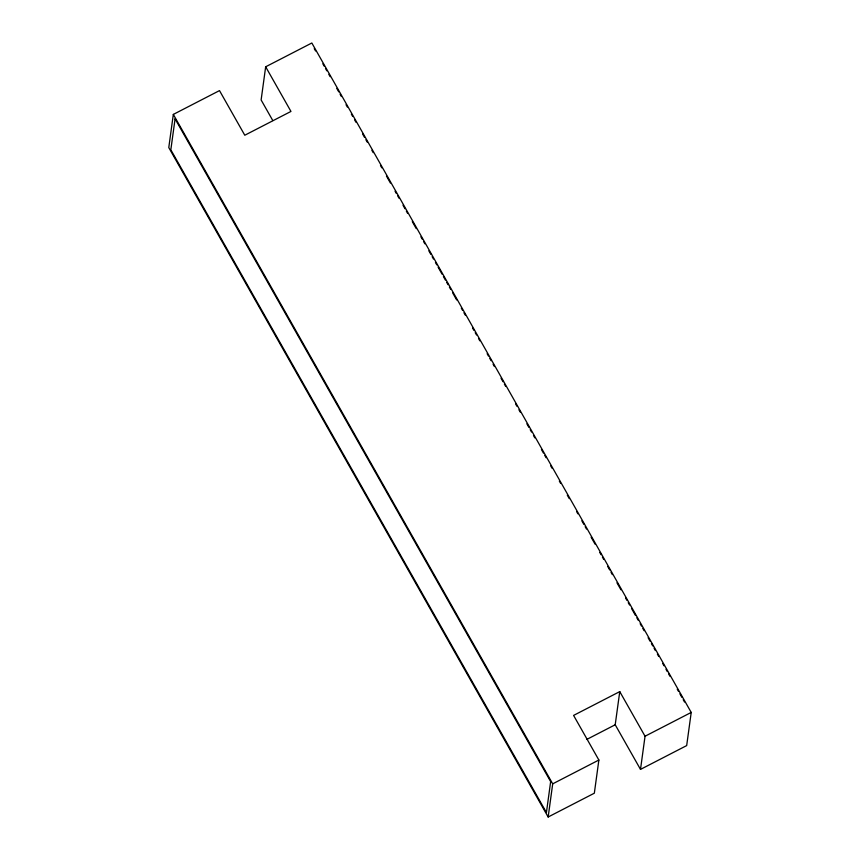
<?xml version="1.0" encoding="UTF-8"?>
<svg xmlns="http://www.w3.org/2000/svg" width="860" height="860" viewBox="0 0 860 860"><rect width="100%" height="100%" fill="white"/><g stroke="black" fill="none" stroke-linecap="round" stroke-linejoin="round"><path stroke-width="1.29" d="M265.665 66.8L290.959 111.434L244.788 135.235L219.494 90.601L173.322 114.412L168.786 147.565L548.164 817L594.335 793.199L598.872 760.036L573.588 715.413L619.759 691.612L645.043 736.235L640.507 769.399L686.678 745.588L691.214 712.435L311.836 43L265.665 66.8L261.128 99.964L272.792 120.561M548.164 817L552.7 783.847L173.322 114.412M640.507 769.399L615.212 724.765L619.759 691.612M586.799 739.417L615.212 724.765M552.7 783.847L598.872 760.036M645.043 736.235L691.214 712.435M314.244 48.622L315.566 50.955M322.855 63.812L324.177 66.155M325.51 68.488L326.832 70.832M328.821 74.336L330.143 76.669M336.765 88.365L338.754 91.869M340.076 94.202L341.398 96.546M346.042 104.727L347.365 107.059M351.342 114.079L352.664 116.412M354.653 119.916L355.975 122.26M362.598 133.945L364.586 137.45M365.909 139.793L367.241 142.126M371.875 150.306L373.197 152.65M380.486 165.507L381.808 167.84M386.452 176.031L390.418 183.04M395.062 191.221L396.385 193.554M397.707 195.897L399.029 198.23M403.007 205.25L404.995 208.754M406.318 211.087L407.64 213.43M412.284 221.611L416.251 228.62M420.895 236.801L422.217 239.144M423.539 241.477L424.872 243.821M428.839 250.83L430.828 254.334M432.15 256.678L433.483 259.01M435.461 262.526L436.794 264.858M438.116 267.191L442.094 274.211M443.416 276.544L445.405 280.059M446.727 282.392L448.049 284.724M449.371 287.068L450.704 289.401M452.693 292.916L456.66 299.925M461.304 308.106L462.626 310.438M463.948 312.782L465.271 315.115M472.559 327.972L473.881 330.315M475.214 332.648L476.537 334.991M478.525 338.496L479.848 340.829M487.136 353.696L488.458 356.029M489.781 358.362L491.103 360.706M493.092 364.21L494.425 366.553M501.047 378.239L503.035 381.743M504.358 384.087L505.68 386.419M515.613 403.953L516.946 406.285M518.935 409.801L520.257 412.133M526.879 423.819L528.868 427.334M530.19 429.667L531.512 432M533.501 435.515L534.823 437.847M541.456 449.533L543.434 453.048M544.767 455.381L546.089 457.724M550.722 465.905L552.055 468.238M559.333 481.095L560.666 483.438M567.288 495.123L569.277 498.628M576.555 511.485L577.888 513.828M581.854 520.837L583.843 524.342M585.166 526.685L586.499 529.018M591.132 537.199L595.109 544.219M599.742 552.399L601.065 554.732M602.398 557.076L603.72 559.409M607.697 566.417L609.675 569.933M611.009 572.265L612.331 574.609M616.964 582.79L620.942 589.799M625.575 597.979L626.908 600.323M628.23 602.656L629.552 604.999M631.541 608.504L635.518 615.513M636.841 617.856L638.163 620.189M640.152 623.693L641.474 626.037M642.796 628.37L644.129 630.713M648.096 637.722L650.085 641.227M651.407 643.57L652.74 645.903M654.062 648.246L655.384 650.579M657.373 654.084L658.696 656.427M662.673 663.436L663.995 665.769M665.984 669.284L667.306 671.617M668.639 673.961L669.962 676.293M677.25 689.15L678.572 691.494M679.894 693.826L681.883 697.331M683.205 699.674L684.528 702.007M175.075 118.863L170.828 149.812L546.423 812.549L550.658 781.6L175.075 118.863"/></g></svg>
